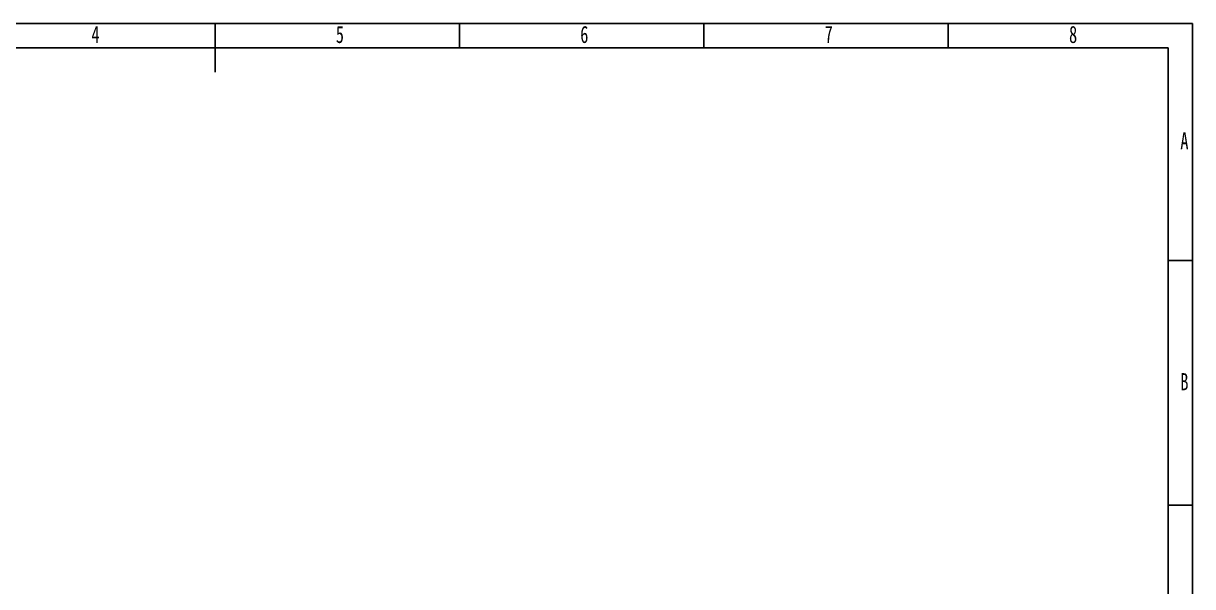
# Model space of a CAD drawing. Header units: millimetres. Extents: x 0 to 420, y 0 to 297.
# Drawn here: x 180.8 to 420, y 181.9 to 297 of the extents above; entities that cross this region are included whole.
import ezdxf

# ---------------------------------------------------------------- set-up
doc = ezdxf.new("R2010")
doc.units = ezdxf.units.MM
for name, color, linetype in [('10', 7, 'Continuous'), ('5', 7, 'Continuous'), ('9', 7, 'Continuous')]:
    doc.layers.add(name, color=color, linetype=linetype)
doc.styles.add('SLDTEXTSTYLE4', font='TXT', dxfattribs={"width": 0.7})

msp = doc.modelspace()

# ---------------------------------------------------------------- linework, layer by layer
at = {"layer": '5', "lineweight": 25}
msp.add_line((220, 297), (220, 287), dxfattribs=at)
at = {"layer": '5'}
for p, q in [((270, 297), (270, 292)), ((320, 297), (320, 292)), ((370, 297), (370, 292)), ((420, 248.5), (415, 248.5)), ((420, 198.5), (415, 198.5))]:
    msp.add_line(p, q, dxfattribs=at)
at = {"layer": '5', "color": 7, "lineweight": 25}
for p, q in [((415, 292), (25, 292)), ((415, 5), (415, 292))]:
    msp.add_line(p, q, dxfattribs=at)
at = {"layer": '9', "color": 7}
for p, q in [((420, 297), (0, 297)), ((420, 148.5), (420, 297))]:
    msp.add_line(p, q, dxfattribs=at)

# ---------------------------------------------------------------- texts
at = {"layer": '10', "char_height": 3.5, "attachment_point": 2, "style": 'SLDTEXTSTYLE4'}
for s, insert in [('4', (195.54, 296.5)), ('5', (245.54, 296.5)), ('6', (295.55, 296.5)), ('7', (345.55, 296.5)), ('8', (395.55, 296.5)), ('A', (418.32, 274.75)), ('B', (418.32, 225.5))]:
    msp.add_mtext(s, dxfattribs=dict(at, insert=insert))

doc.saveas('drawing.dxf')
